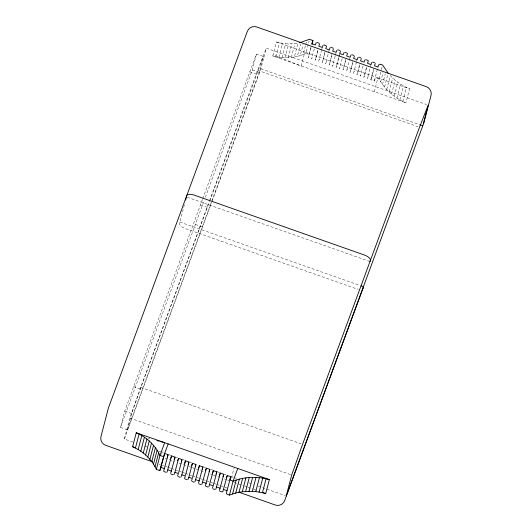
<?xml version="1.0" encoding="UTF-8"?>
<svg xmlns="http://www.w3.org/2000/svg" width="532" height="532" viewBox="0 0 532 532"><rect width="100%" height="100%" fill="white"/><g stroke="black" fill="none" stroke-linecap="round" stroke-linejoin="round"><path stroke-width="0.4" stroke-dasharray="2.66 2" d="M317.777 50.068L315.15 60.156L315.935 57.875M324.946 51.744L322.113 62.603L322.897 60.322M331.902 54.191L329.075 65.05L329.86 62.769M338.665 57.423L336.038 67.504L336.822 65.223M345.827 59.092L343 69.951L343.785 67.67M352.789 61.546L349.963 72.405L350.748 70.124M359.552 64.771L356.925 74.852L357.71 72.571M366.515 67.218L363.888 77.306L364.673 75.025M386.717 89.569L390.355 75.611C395.742 81.296 402.345 85.805 409.56 88.851L405.923 102.809C394.678 98.094 384.922 89.715 378.99 79.015L376.902 78.277A1.476 1.357 14.6 0 0 375.033 79.062L374.329 80.977L370.851 79.753L371.635 77.473M202.719 198.689L256.471 54.025L263.433 56.472L259.29 72.385L127.447 429.829L120.485 427.382L124.714 411.143L202.433 199.467M184.365 204.793L179.503 223.467A7.388 2.873 20.2 0 0 185.735 228.713L355.383 288.417A7.388 2.873 20.2 0 0 358.395 289.189M132.967 442.032L124.368 439.006L129.835 418.006L140.694 387.349L209.256 201.468M127.447 429.829L131.677 413.597L140.375 389.038L209.395 201.921M205.352 197.286L252.328 69.938L256.471 54.025M211.889 201.728L260.919 68.794L266.286 48.179L426.591 104.591M161.655 454.308L162.46 451.203M272.823 55.966L276.46 42.001C283.436 43.95 290.844 44.336 297.98 43.065L294.342 57.024C287.207 58.301 279.805 57.908 272.823 55.966L405.923 102.809M275.849 56.718L279.486 42.753M278.921 57.27L282.558 43.305M282.013 57.622L285.651 43.657M285.119 57.775L288.756 43.81M288.218 57.722L291.855 43.764M291.303 57.476L294.934 43.511M294.342 57.024L297.341 56.379L300.573 43.97M297.341 56.379L300.274 55.534L303.1 44.675M300.274 55.534L303.127 54.503L305.548 45.193M305.754 44.422L306.359 42.095M276.46 42.001L304.816 52.089L301.178 66.054L273.129 54.783M303.127 54.503L305.887 53.286L309.119 40.878M311.021 46.843L308.188 57.702L311.14 47.514M314.299 48.844L311.672 58.926L312.55 56.678M315.855 58.241L318.083 49.709M321.661 49.742L318.635 61.38L319.513 59.132M321.867 48.964L322.272 47.415M322.818 60.688L325.045 52.156M329.235 49.868L325.597 63.827L326.475 61.579M329.78 63.142L332.008 54.603M335.187 56.193L332.56 66.281L333.438 64.033M335.386 55.421L335.991 53.094M338.864 56.645L339.476 54.317M336.743 65.589L339.576 54.73M231.473 478.035L234.1 467.947M342.149 58.646L339.522 68.728L340.4 66.48M343.705 68.036L345.926 59.504M349.916 57.995L346.478 71.182L347.363 68.934M350.668 70.49L352.889 61.958M356.473 61.991L353.441 73.629L354.325 71.381M356.679 61.22L357.078 59.664M357.63 72.937L359.851 64.405M363.03 65.995L360.403 76.076L361.288 73.835M364.593 75.391L366.814 66.859M371.004 64.565L367.366 78.53L368.25 76.282M370.851 79.753L373.677 68.894M371.555 77.838L373.777 69.306M374.329 80.977L377.966 67.019M374.282 91.777L377.919 77.818L304.816 52.089M378.99 79.015L381.211 70.483M381.411 69.705L382.628 65.05M380.653 81.808L383.08 72.498M382.501 84.508L385.328 73.649M384.523 87.095L388.161 73.137M389.065 91.916L392.702 77.951M391.565 94.124L395.203 80.159M394.205 96.186L397.836 82.221M396.972 98.094L400.603 84.129M399.851 99.836L403.489 85.871M402.844 101.413L406.481 87.448M120.485 427.382L204.208 200.398M209.542 200.697L257.654 70.251L266.286 48.179M209.681 201.143L263.433 56.472M124.368 439.006L211.603 202.499M148.242 438.228L149.811 438.654M305.887 53.286L309.325 54.477M377.919 77.818L409.56 88.851M260.919 68.794L418.877 124.388M257.654 70.251L417.959 126.669M252.328 69.938L259.29 72.385M249.528 71.787L256.49 74.241M187.184 197.212L369.201 261.272M200.424 204.92L207.387 207.367M195.33 224.464L202.293 226.918M179.863 222.07L359.526 285.298M140.694 387.349L300.999 443.768M133.412 386.591L140.375 389.038M124.714 411.143L131.677 413.597M129.835 418.006L290.924 474.704M144.697 446.162L147.045 446.986M158.775 451.116L163.464 452.765M168.937 454.694L171.284 455.518M175.979 457.168L177.542 457.719M183.015 459.648L184.577 460.193M190.05 462.122L191.62 462.674M203.344 466.803L205.691 467.628M211.164 469.55L212.733 470.102M217.422 471.751L219.769 472.582M224.457 474.231L226.027 474.783M231.5 476.705L233.063 477.257M233.841 477.537L237.751 478.906M248.703 482.763L253.392 484.413M258.087 486.062L265.907 488.815M266.685 489.094L285.451 495.698M164.96 458.012L174.343 461.311M179.038 462.966L188.428 466.271M189.206 466.544L191.553 467.369M192.338 467.648L195.463 468.745M196.248 469.024L204.069 471.778M210.326 473.979L212.674 474.803M213.458 475.076L219.716 477.284M224.411 478.933L226.758 479.758M227.536 480.037L229.099 480.582M158.849 464.037L160.411 464.589M161.189 464.862L167.447 467.063M168.225 467.342L170.573 468.167M171.357 468.439L174.483 469.543M175.261 469.816L181.518 472.017M182.303 472.29L184.644 473.121M185.429 473.394L188.554 474.491M189.339 474.77L191.68 475.595M192.464 475.867L198.715 478.069M199.5 478.348L201.847 479.172M202.626 479.445L205.751 480.549M206.536 480.822L212.787 483.023M213.571 483.295L215.919 484.127M216.697 484.399L219.822 485.497M220.607 485.776L229.206 488.802M234.147 482.358L244.161 485.916M244.933 486.188L247.24 487.013M248.012 487.285L253.405 489.201M254.17 489.473L258.027 490.843"/><path stroke-width="0.8" d="M163.703 470.9L168.112 454.694L164.634 453.47L159.819 470.627L156.335 469.397C151.667 459.196 142.909 451.109 132.621 446.734L136.258 432.775L164.681 442.671L269.365 479.618L265.727 493.576C253.884 490.178 240.93 490.61 229.438 495.126L227.35 494.394A1.476 1.357 14.6 0 1 226.426 492.625L230.775 476.745L227.29 475.522L226.413 477.769M170.666 473.354L175.075 457.148L171.597 455.924L170.712 458.165M177.628 475.801L178.4 473.56L174.922 472.336L178.559 458.371L182.037 459.595L178.606 472.782M184.584 478.255L185.362 476.007L181.884 474.783L185.522 460.818L189 462.049L185.562 475.236M191.547 480.702L192.325 478.461L188.847 477.231L192.478 463.272L195.962 464.496L192.524 477.683M198.509 483.149L202.925 466.95L199.44 465.719L198.562 467.967M205.472 485.603L209.887 469.397L206.403 468.173L205.525 470.421M212.434 488.05L212.973 486.448M219.397 490.504L223.812 474.298L220.328 473.074L219.45 475.322M319.566 43.95L318.788 46.191L322.272 47.415L323.143 45.207M326.528 46.397L325.75 48.638L329.235 49.868L330.099 47.654M333.491 48.851L332.713 51.092L336.191 52.316L337.062 50.108M340.453 51.298L339.675 53.539L343.153 54.769L344.024 52.555M347.416 53.745L346.638 55.993L350.116 57.217L350.987 55.009M354.372 56.199L353.6 58.44L357.078 59.664L357.95 57.456M361.334 58.646L360.563 60.894L364.041 62.118L364.912 59.91M368.297 61.1L367.526 63.341L371.004 64.565L371.875 62.357M375.26 63.547L374.488 65.795L377.966 67.019L378.671 65.104A1.476 1.357 14.6 0 1 380.161 64.232M167.327 456.975L168.112 454.694M174.29 459.429L175.075 457.148M181.252 461.876L182.037 459.595M188.215 464.33L189 462.049M195.178 466.777L195.962 464.496M202.14 469.231L202.925 466.95M209.103 471.678L209.887 469.397M216.065 474.125L216.85 471.844L213.365 470.621L212.487 472.868M223.028 476.579L223.812 474.298M185.595 200.085L186.413 196.94M135.441 448.05L139.078 434.085L136.258 432.775M138.167 449.533L141.805 435.575L139.078 434.085M140.78 451.189L144.418 437.231L141.805 435.575M143.274 453.005L146.912 439.046L144.418 437.231M145.628 454.973L149.266 441.015L146.912 439.046M147.836 457.088L151.474 443.123L149.266 441.015M149.891 459.329L153.529 445.37L151.474 443.123M151.773 461.696L155.411 447.731L153.529 445.37M153.482 464.17L157.12 450.205L155.411 447.731M155.005 466.744L158.642 452.779L157.12 450.205M156.335 469.397L159.972 455.439L164.681 442.671L160.77 441.613M159.819 470.627L164.634 453.47L168.165 443.894M167.088 472.09L171.597 455.924M194.938 481.892L199.44 465.719M311.945 44.422L312.949 40.552L309.524 39.321L299.483 42.74M201.901 484.346L206.403 468.173M208.857 486.793L213.365 470.621M216.85 471.844L213.212 485.809L209.728 484.586M215.819 489.247L220.328 473.074M222.782 491.694L227.29 475.522M229.438 495.126L233.076 481.161L237.784 468.399M232.544 494.009L236.181 480.05C246.875 476.592 258.572 476.526 269.365 479.618M235.729 493.084L239.367 479.119M238.981 492.346L242.619 478.388M242.286 491.807L245.924 477.849M245.624 491.468L249.262 477.503M248.989 491.322L252.627 477.364M252.368 491.382L256.005 477.417M255.746 491.635L259.383 477.669M259.104 492.087L262.742 478.122M262.436 492.738L266.073 478.773M238.589 492.1L275.33 505.034C279.047 506.364 283.37 504.269 284.693 500.559L363.07 288.071L363.436 286.675L361.088 285.85M369.979 261.545L370.345 260.148A7.388 2.873 20.2 0 0 364.107 254.908L194.466 195.204A7.388 2.873 20.2 0 0 186.779 195.543M422.787 125.765L428.154 105.143L419.529 127.221L302.568 444.32L291.702 474.976L286.236 495.97L422.787 125.765L419.655 124.661M423.598 123.969L430.873 96.046C432.157 92.315 430.095 87.906 426.312 86.669L256.67 26.966C252.953 25.636 248.63 27.731 247.307 31.441L108.402 408.031L101.127 435.954C99.843 439.685 101.905 444.094 105.688 445.331L152.591 461.836M312.949 40.552L311.825 43.744L315.31 44.967L316.181 42.753M178.559 458.371L177.675 460.619M174.922 472.336L174.05 474.544M185.522 460.818L184.637 463.066M181.884 474.783L181.013 476.991M192.478 463.272L191.6 465.52M188.847 477.231L187.976 479.445M230.775 476.745L230.063 478.66A1.476 1.357 14.6 0 0 230.988 480.429L233.076 481.161L236.181 480.05M222.25 491.994L219.829 491.249M156.854 440.556L159.201 441.188M132.621 446.734L134.929 447.538M380.533 64.319L382.628 65.05L388.161 73.137M317.045 42.467L319.134 43.205M324.008 44.921L326.342 45.845M330.971 47.368L333.059 48.106M337.933 49.822L340.021 50.553M344.896 52.269L347.223 53.193M351.858 54.723L353.946 55.454M358.821 57.17L360.909 57.908M365.783 59.624L368.111 60.542M372.739 62.071L374.834 62.809M163.457 456.662L159.972 455.439L158.642 452.779M160.996 467.435L164.474 468.659M167.959 469.882L171.437 471.106M195.809 479.684L199.287 480.908M202.765 482.132L206.25 483.362M216.69 487.033L220.175 488.256M223.653 489.487L227.137 490.71M166.217 472.376L163.889 471.458M171.091 474.092L173.179 474.83M178.054 476.546L180.142 477.277M187.104 479.731L184.777 478.807M191.979 481.447L194.067 482.178M198.941 483.894L201.03 484.632M207.992 487.079L205.658 486.155M212.867 488.795L214.955 489.533M262.642 492.486L265.727 493.576M363.07 288.071A7.388 2.873 20.2 0 1 362.644 288.71"/></g></svg>
